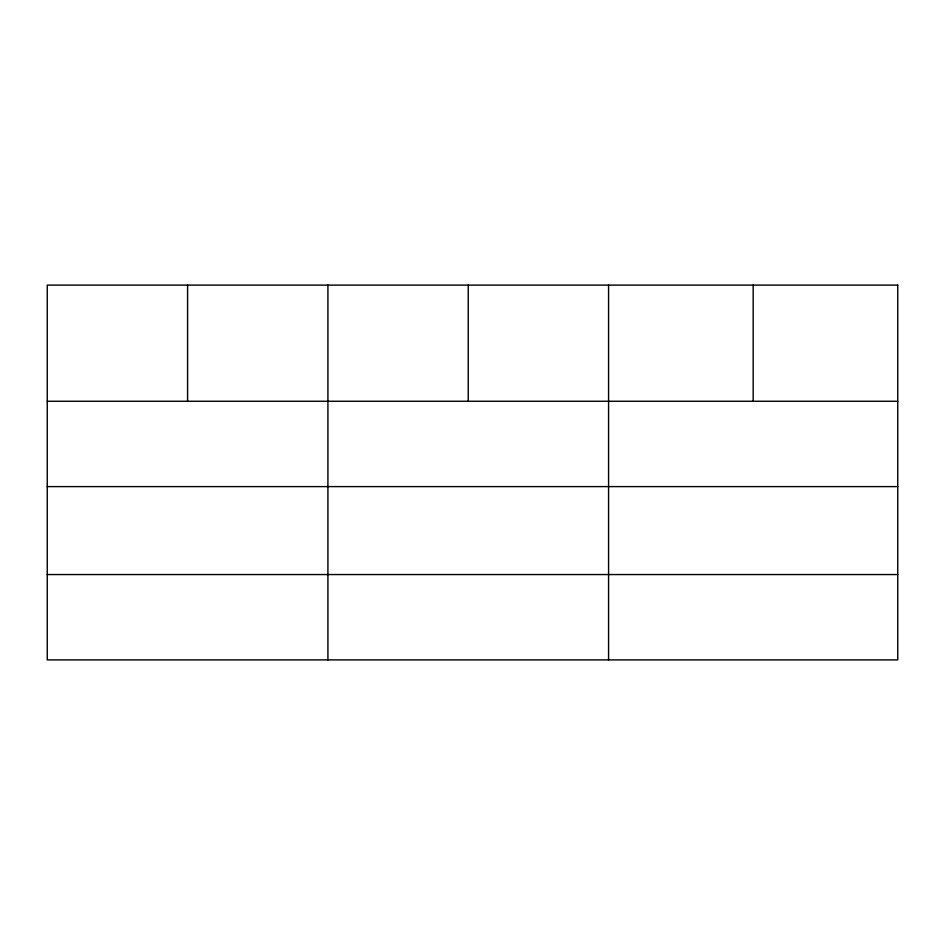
<?xml version="1.0" encoding="UTF-8"?>
<svg xmlns="http://www.w3.org/2000/svg" width="945" height="945" viewBox="0 0 945 945"><rect width="100%" height="100%" fill="white"/><g stroke="black" fill="none" stroke-linecap="round" stroke-linejoin="round"><path stroke-width="1.42" d="M47.25 401.259L897.75 401.259M47.25 486.604L897.75 486.604M47.25 574.548L897.75 574.548M753.165 285.106L753.165 401.259M608.58 285.106L608.58 659.893M468.247 285.106L468.247 401.259M327.915 285.106L327.915 659.893M187.583 285.106L187.583 401.259M897.75 285.106L47.25 285.106L47.25 659.893L897.75 659.893L897.75 285.106"/></g></svg>
